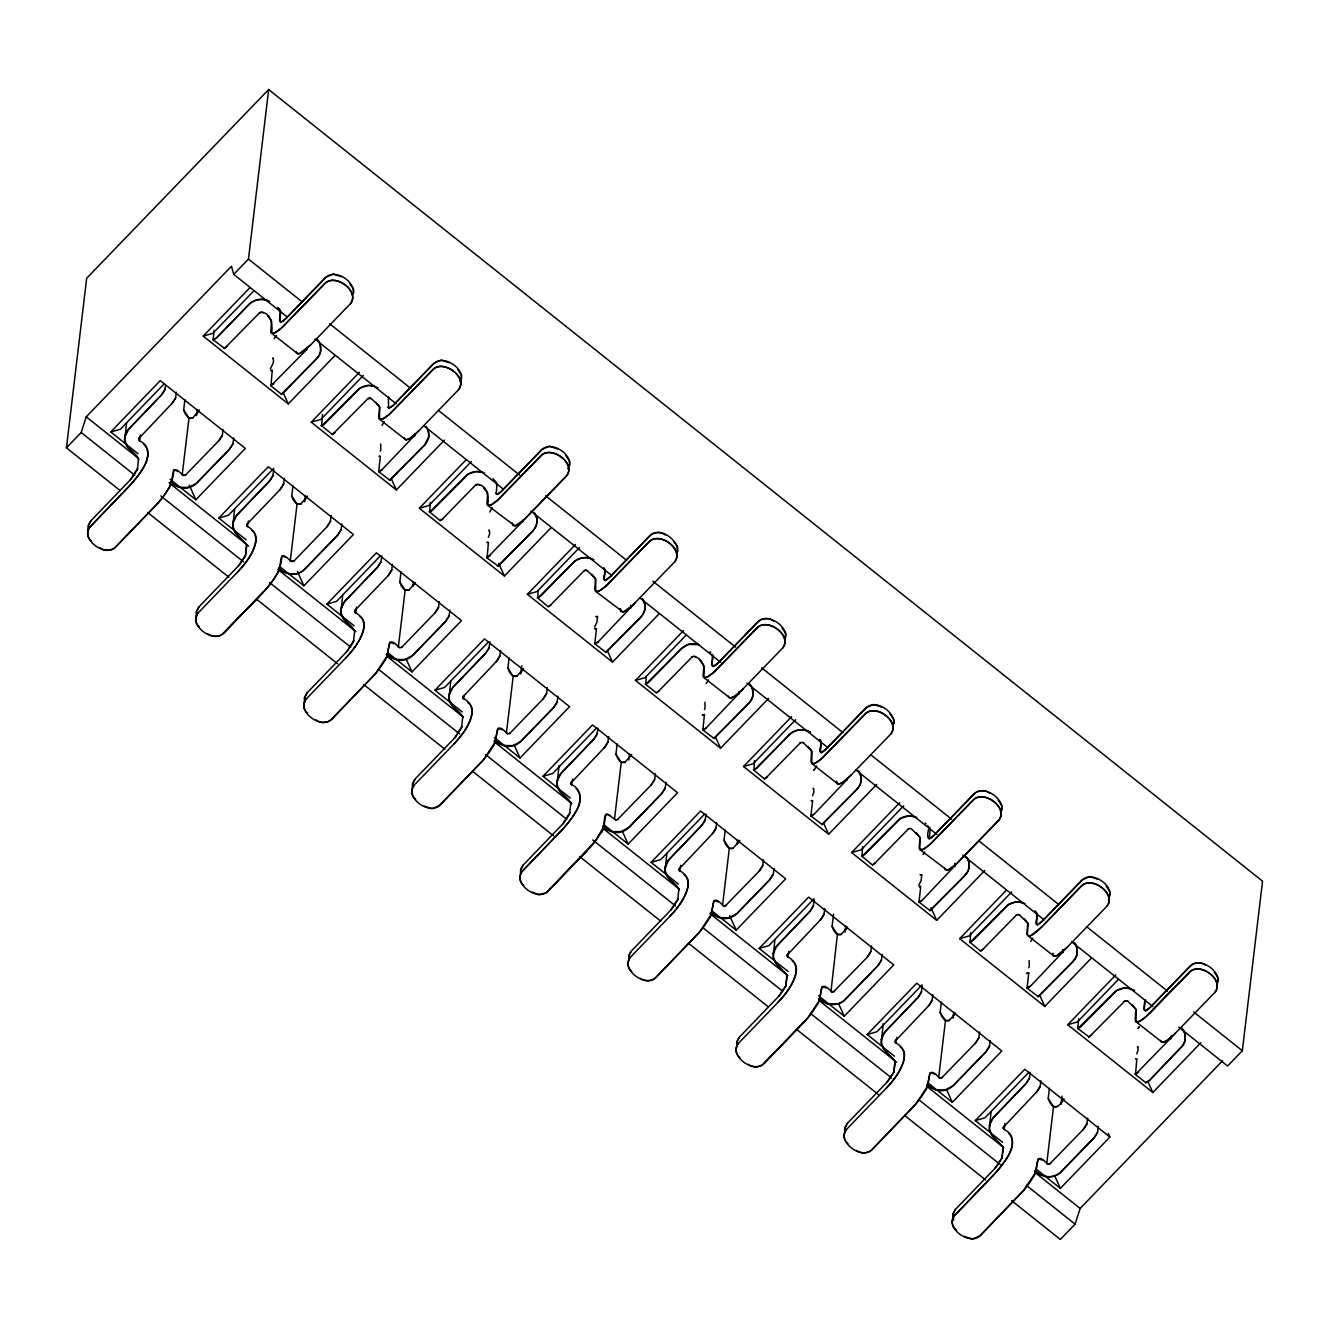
<?xml version="1.0" encoding="UTF-8"?>
<svg xmlns="http://www.w3.org/2000/svg" width="1329" height="1329" viewBox="0 0 1329 1329"><rect width="100%" height="100%" fill="white"/><g stroke="black" fill="none" stroke-linecap="round" stroke-linejoin="round"><path stroke-width="1.5" d="M214.168 330.24L213.155 339.825L224.634 348.348L259.471 312.863C270.535 310.039 273.425 326.054 271.432 333.114L297.729 353.747L299.69 353.431L310.92 344.626L350.407 303.71C360.375 291.682 335.373 272.678 325.04 283.509L282.645 326.984A26.065 6.313 -51.5 0 1 276.947 331.602A22.992 5.565 -51.5 0 1 273.209 333.38L270.767 332.051L271.598 321.253A5.781 2.043 44 0 0 270.983 319.84L267.677 316.053M322.465 414.482L321.618 426.061L358.282 389.38A17.925 16.197 6.8 0 1 364.163 386.191L366.239 385.676A15.151 13.689 6.8 0 1 371.921 385.643L378.117 387.819M430.314 502.395L429.682 512.147L466.346 475.466A17.925 16.197 6.8 0 1 472.227 472.277L474.303 471.762A15.151 13.689 6.8 0 1 480.002 471.729L484.57 473.091M538.162 590.292L537.747 598.216L574.41 561.536A17.925 16.197 6.8 0 1 580.291 558.346L582.368 557.831A15.151 13.689 6.8 0 1 588.066 557.798L592.634 559.177M645.362 683.671L648.336 682.674L682.491 647.622A17.925 16.197 6.8 0 1 688.356 644.432L690.449 643.917A15.151 13.689 6.8 0 1 696.13 643.884L699.004 644.598L688.356 644.432L681.212 648.785L645.728 684.302L646.226 676.378M754.523 760.62L753.892 770.371L790.556 733.691A17.925 16.197 6.8 0 1 796.436 730.501L798.513 729.986A15.151 13.689 6.8 0 1 804.195 729.953L810.391 732.129M862.587 846.706L861.956 856.457L898.62 819.777A17.925 16.197 6.8 0 1 904.501 816.587L910.481 815.84L916.844 817.401M970.652 932.775L970.02 942.527L1006.684 905.846A17.925 16.197 6.8 0 1 1012.565 902.657L1014.642 902.142A15.151 13.689 6.8 0 1 1020.34 902.109L1024.908 903.487M1078.716 1018.861L1077.703 1028.447L1089.182 1036.969L1124.965 1000.887A3.073 2.774 6.8 0 1 1127.524 1001.003M272.262 370.509L270.601 370.442L272.262 370.243L270.983 385.742L306.65 349.593A2.924 2.641 6.8 0 0 306.899 348.58M379.297 456.146L380.327 456.578L378.665 471.645L389.895 480.251L424.981 444.683L389.463 480.267M388.816 398.467L388.384 396.889L388.6 408.352L393.251 405.345L433.819 363.614C443.305 353.614 466.844 369.495 460.415 381.905M487.045 542.398L488.407 542.415L487.128 557.898L523.011 521.018M567.832 468.904C576.371 456.528 551.502 439.417 541.883 449.7L502.229 490.517C491.514 500.867 499.272 487.893 495.783 481.862M594.794 628.683L596.472 628.484L594.794 643.801L606.041 652.406L641.11 616.839L605.609 652.423M704.536 714.819L702.244 715.235L704.47 714.371L702.858 729.887L714.105 738.492L749.191 702.925L713.673 738.492M811.255 800.623L812.6 800.905L810.939 815.956L822.169 824.561L857.255 788.994L821.737 824.578M920.681 886.975L919.004 902.042L930.167 910.664L965.319 875.08L929.802 910.647M1028.746 973.061L1026.437 973.459L1028.746 972.795L1027.068 988.111L1038.298 996.717L1073.383 961.149L1037.883 996.733M1136.81 1059.13L1135.714 1058.731L1136.81 1059.13L1135.531 1074.364L1171.414 1037.484A3.123 2.824 6.8 0 0 1171.364 1036.487M273.375 358.597C271.78 355.823 274.904 361.588 272.777 363.565A5.632 1.362 -51.5 0 1 272.179 365.209L270.368 368.731M380.244 451.279A5.632 1.362 -51.5 0 0 380.842 449.651L380.709 444.036M489.504 530.753C487.926 527.978 491.049 533.743 488.906 535.72A5.632 1.362 -51.5 0 1 488.308 537.365M594.578 626.972L596.389 623.434A5.632 1.362 -51.5 0 0 596.97 621.806L597.568 616.523L596.173 616.473M704.453 709.52A5.632 1.362 -51.5 0 0 705.051 707.875L704.918 702.277M813.713 788.977C812.119 786.22 815.242 791.984 813.115 793.961A5.632 1.362 -51.5 0 1 812.517 795.589M918.771 885.197L920.582 881.675A5.632 1.362 -51.5 0 0 921.18 880.047L921.778 874.764L920.366 874.715M1028.663 967.745A5.632 1.362 -51.5 0 0 1029.244 966.117L1029.111 960.502M1137.906 1047.219C1136.328 1044.444 1139.451 1050.209 1137.325 1052.203A5.632 1.362 -51.5 0 1 1136.727 1053.831M126.504 423.104L124.776 440.314L127.717 447.308L138.532 458.405L137.336 469.752L131.222 478.905L90.821 520.852L88.428 525.37L88.395 529.49M234.585 509.19L232.841 526.4L235.781 533.378L246.596 544.491L245.4 555.821L239.286 564.991L198.885 606.921L196.493 611.44L196.459 615.576M342.649 595.259L340.905 612.47L343.846 619.464L354.677 630.561L353.464 641.907L347.367 651.06L306.949 693.007L304.557 697.526L304.524 701.646M450.714 681.345L448.986 698.556L451.926 705.533L462.741 716.647L461.545 727.976L455.432 737.146L415.013 779.093L412.638 783.595L412.588 787.732M559.027 765.404L557.05 784.625L559.991 791.619L570.806 802.716L569.609 814.062L563.496 823.216L523.078 865.162L520.702 869.681L520.652 873.801M666.859 853.5L665.115 870.711L668.055 877.688L678.87 888.802L677.79 899.833L671.992 908.803L631.159 951.248L628.767 955.75L628.733 959.887M774.923 939.57L773.179 956.78L776.119 963.774L786.951 974.871L785.738 986.218L779.625 995.371L739.223 1037.318L736.831 1041.836L736.798 1045.956M883.237 1023.646L881.243 1042.866L884.2 1049.844L895.015 1060.957L893.802 1072.287L887.706 1081.457L847.287 1123.404L844.912 1127.906L844.862 1132.042M991.052 1111.725L989.324 1128.936L992.265 1135.93L1003.079 1147.027L1002.099 1157.725L995.77 1167.526L955.352 1209.473L952.976 1213.992L953.724 1220.105M247.044 526.201C267.046 536.6 247.809 561.718 237.658 571.952L198.171 612.902C188.004 625.245 213.354 643.768 223.538 633.102L265.983 589.196A26.065 6.313 -51.5 0 0 272.013 581.653A22.992 5.565 -51.5 0 0 276.349 575.058C283.343 568.081 276.681 545.854 290.769 561.27A2.94 2.658 6.8 0 0 293.36 561.336A2.592 2.342 6.8 0 0 294.224 560.772L327.399 526.317L330.34 521.765L331.203 515.536M207.972 633.933C212.607 637.671 219.634 637.123 223.704 633.235L263.192 592.252C272.379 582.218 281.698 570.49 281.648 556.17A5.781 2.043 44 0 1 282.462 555.887L286.017 557.565M439.268 601.622L438.404 607.835L435.463 612.387L401.757 647.256A2.924 2.641 6.8 0 1 398.899 647.339C384.862 631.939 391.341 653.951 384.413 661.128A22.992 5.565 -51.5 0 1 380.094 667.723A26.065 6.313 -51.5 0 1 374.047 675.282L331.602 719.172C321.352 729.854 296.151 711.364 306.235 698.971L345.723 658.021C355.458 648.037 375.243 622.936 355.391 612.735A2.891 2.608 6.8 0 1 355.125 610.194L388.666 575.108L391.606 570.556L392.47 564.343M547.332 687.691L546.468 693.921L543.528 698.473L509.821 733.342A2.924 2.641 6.8 0 1 506.964 733.425C492.943 718.025 499.422 740.037 492.478 747.214A22.992 5.565 -51.5 0 1 488.158 753.809A26.065 6.313 -51.5 0 1 482.111 761.351L439.666 805.258C429.682 815.641 404.049 797.566 414.299 785.057L453.804 744.107C463.954 733.874 483.175 708.756 463.19 698.356A3.073 2.774 6.8 0 1 462.974 696.778L497.345 660.43L499.804 656.227L500.535 650.413M608.599 736.499L607.868 742.313L605.426 746.499L571.055 782.864A3.073 2.774 6.8 0 0 571.254 784.442C583.381 789.659 581.188 803.779 575.025 812.949A22.992 5.565 -51.5 0 1 570.689 819.561A26.065 6.313 -51.5 0 1 564.659 827.103L522.38 871.126C512.147 883.802 537.796 901.643 547.897 891.46L595.591 840.759L603.931 826.14L605.858 814.395L608.599 814.727L614.978 819.495A2.891 2.625 6.8 0 0 616.025 819.777M724.155 905.863A2.924 2.641 6.8 0 1 723.109 905.581C709.088 890.181 715.55 912.192 708.623 919.369A22.992 5.565 -51.5 0 1 704.287 925.964A26.065 6.313 -51.5 0 1 698.257 933.523L655.812 977.413C645.628 988.078 620.278 969.555 630.444 957.212L669.932 916.262C680.083 906.029 699.32 880.911 679.318 870.512M871.542 945.932L870.678 952.145L867.737 956.697L833.615 991.75A3.073 2.774 6.8 0 1 831.888 991.899C817.086 976.45 823.747 997.248 816.687 1005.438A22.992 5.565 -51.5 0 1 812.368 1012.05A26.065 6.313 -51.5 0 1 806.321 1019.592L763.876 1063.482C753.626 1074.181 728.408 1055.675 738.509 1043.282L777.997 1002.332C788.147 992.115 807.384 966.98 787.383 956.598M748.393 1064.247C752.878 1068.184 760.022 1067.453 764.042 1063.615L807.733 1017.948L819.063 1000.837L821.986 986.55L826.356 987.962M940.301 1078.018A2.924 2.641 6.8 0 1 939.238 1077.736C925.217 1062.336 931.679 1084.348 924.751 1091.524A22.992 5.565 -51.5 0 1 920.432 1098.119A26.065 6.313 -51.5 0 1 914.385 1105.678L871.94 1149.568C861.74 1160.25 836.406 1141.727 846.573 1129.368L886.078 1088.418C896.361 1077.902 915.465 1053 895.464 1042.667A3.073 2.774 6.8 0 1 895.248 1041.089L929.619 1004.741L932.078 1000.538L932.808 994.723M120.042 490.501L66.45 447.807L86.667 278.259L268.657 89.541L1262.55 881.193L1242.333 1050.741L1227.597 1066.024L1178.873 1027.217M140.392 434.899L139.661 440.995C151.639 445.879 148.316 460.017 142.751 468.639A22.992 5.565 -51.5 0 1 138.432 475.234A26.065 6.313 -51.5 0 1 132.385 482.792L90.106 526.816C80.006 539.192 105.24 557.698 115.457 547.016L157.918 503.126A26.065 6.313 -51.5 0 0 163.949 495.567A22.992 5.565 -51.5 0 0 168.285 488.972C175.129 481.879 168.883 459.884 182.704 475.184A2.94 2.658 6.8 0 0 185.296 475.25L219.335 440.231L222.259 435.679L223.122 429.466M138.781 459.601C135.624 450.913 121.819 447.375 125.009 436.062A17.925 16.181 6.8 0 1 127.717 430.33L161.889 394.48L164.829 389.929L165.477 385.526M138.814 439.683A2.891 2.608 6.8 0 0 139.263 440.58L138.98 440.132A3.073 2.774 6.8 0 1 138.781 438.553L173.152 402.189L175.611 398.002L176.325 392.188M196.576 414.083L199.4 410.03L192.522 418.203L188.984 418.037A8.157 2.891 44 0 1 186.857 415.877A9.087 3.223 44 0 1 185.113 413.635L183.668 409.897L184.897 399.664M183.668 409.897L188.984 418.037L182.206 474.885L185.213 475.284A2.592 2.342 6.8 0 0 186.16 474.686M196.542 415.711L197.273 409.548M287.297 317.066L233.705 274.372L248.457 259.089L268.657 89.541M233.107 443.404L229.186 449.567L195.413 484.238A17.925 16.197 6.8 0 1 189.532 487.427L178.834 487.245L170.295 482.045L175.594 485.816L181.774 487.976A15.151 13.689 6.8 0 0 187.455 487.942L196.792 483.158L229.585 449.152L232.907 444.152L233.771 437.939M248.457 520.985L247.344 526.666A2.891 2.608 6.8 0 1 247.044 524.108L280.602 489.039L283.526 484.487L284.389 478.257M238.373 565.971L245.516 555.522L246.812 545.089L234.668 531.7L233.057 527.613L233.073 522.131A17.925 16.181 6.8 0 1 235.781 516.4L269.953 480.566L272.894 476.015L273.757 469.785M304.64 500.169L307.481 496.116L300.587 504.272L297.065 504.106A8.157 2.891 44 0 1 294.922 501.963A9.087 3.223 44 0 1 293.194 499.704L291.732 495.966L292.961 485.733M291.732 495.966L297.065 504.106L290.27 560.954L294.224 560.772M304.607 501.781L305.338 495.634M341.188 529.49L337.25 535.653L304.756 569.161C297.58 576.67 285.27 575.158 278.359 568.114L283.658 571.885L289.838 574.062A15.151 13.689 6.8 0 0 295.536 574.028L297.613 573.513A17.925 16.197 6.8 0 0 303.494 570.324L338.031 534.79L340.972 530.238L341.835 524.008M356.521 607.054L355.807 613.151L355.109 612.287M354.926 631.757C351.77 623.085 337.948 619.53 341.138 608.217A17.925 16.181 6.8 0 1 343.846 602.486L378.034 566.636L380.958 562.084L381.822 555.871M415.113 583.049L408.651 590.358L405.129 590.192A8.157 2.891 44 0 1 402.986 588.033A9.104 3.223 44 0 1 401.258 585.79L399.813 582.052L401.026 571.819M399.813 582.052L405.129 590.192L398.351 647.04L399.614 647.588M412.92 585.807L413.419 581.703M449.252 615.56L445.331 621.723L411.558 656.393A17.925 16.197 6.8 0 1 405.677 659.583L394.979 659.4L386.407 654.217L391.723 657.971L397.903 660.148A15.151 13.689 6.8 0 0 403.601 660.098L412.937 655.313L445.713 621.308L449.036 616.307L449.9 610.094M464.353 695.167L463.472 698.821A2.907 2.625 6.8 0 1 463.024 697.908M462.99 717.826C459.834 709.154 446.012 705.599 449.219 694.286A17.925 16.181 6.8 0 1 451.926 688.555L486.098 652.722L489.039 648.17L489.903 641.94M523.194 669.135L516.715 676.428L513.193 676.262A8.157 2.891 44 0 1 511.05 674.119A9.104 3.223 44 0 1 509.323 671.859L507.877 668.122L509.09 657.888M507.877 668.122L513.193 676.262L506.415 733.11L507.678 733.674M520.752 673.936L521.732 665.729M557.316 701.646L553.396 707.809L519.622 742.479A17.925 16.197 6.8 0 1 513.742 745.669L503.043 745.486L494.488 740.27L499.787 744.041L505.984 746.217A15.151 13.689 6.8 0 0 511.665 746.184L521.001 741.399L553.778 707.393L557.1 702.393L557.964 696.163M572.666 779.209L571.536 784.907A2.907 2.625 6.8 0 1 571.088 783.994M571.055 803.912C567.898 795.24 554.077 791.685 557.283 780.372A17.925 16.181 6.8 0 1 559.991 774.641L594.163 738.791L597.103 734.239L597.967 728.026M628.85 758.394L631.674 754.34L624.78 762.514L621.258 762.348A8.157 2.891 44 0 1 619.115 760.188A9.104 3.223 44 0 1 617.387 757.945L615.942 754.207L617.154 743.974M615.942 754.207L621.258 762.348L614.48 819.196L615.759 819.744M628.816 760.022L629.547 753.859M617.487 819.594L651.609 784.542L654.532 779.99L655.396 773.777M602.552 826.356L607.851 830.127L614.048 832.303A15.151 13.689 6.8 0 0 619.729 832.253L629.066 827.469L661.842 793.463L665.181 788.462L666.045 782.249M680.73 865.295L679.601 870.977A2.907 2.625 6.8 0 1 679.119 869.016L713.49 832.585L715.949 828.382L716.663 822.568M679.119 889.981C675.979 881.31 662.158 877.755 665.347 866.442A17.925 16.181 6.8 0 1 668.055 860.71L702.227 824.877L705.167 820.325L706.031 814.096M736.914 844.48L739.738 840.426L732.86 848.583L729.322 848.417A8.157 2.891 44 0 1 727.196 846.274A9.104 3.223 44 0 1 725.451 844.015L724.006 840.277L725.235 830.044M724.006 840.277L729.322 848.417L722.544 905.265L723.823 905.83A3.073 2.774 6.8 0 0 725.551 905.68L759.673 870.628L762.613 866.076L763.477 859.846M737.13 844.048L737.612 839.945M773.461 873.801L769.524 879.964L735.751 914.634A17.925 16.197 6.8 0 1 729.887 917.824L719.188 917.641L710.633 912.442L715.932 916.196L722.112 918.372A15.151 13.689 6.8 0 0 727.81 918.339L737.13 913.555L769.923 879.549L773.245 874.548L774.109 868.319M788.795 951.365L787.682 957.063A2.891 2.625 6.8 0 1 787.183 955.086L821.555 918.655L823.997 914.535L824.744 908.654M778.711 996.368L785.854 985.919L787.15 975.486L775.006 962.096L773.395 958.01L773.412 952.528A17.925 16.181 6.8 0 1 776.119 946.796L810.308 910.946L813.232 906.395L814.096 900.182M847.387 927.36L840.925 934.669L837.403 934.503A8.157 2.891 44 0 1 835.26 932.343A9.104 3.223 44 0 1 833.532 930.101L832.07 926.363L833.549 914.086M832.07 926.363L837.403 934.503L830.957 991.567A2.891 2.625 6.8 0 0 832.17 991.932M844.945 932.177L845.693 926.014M818.681 998.528C825.641 1005.671 838.034 1007 845.194 999.624L878.369 965.17L881.31 960.618L882.174 954.405M896.859 1037.451L895.746 1043.132A2.907 2.625 6.8 0 1 895.297 1042.218M886.775 1082.437L893.919 1071.988L895.214 1061.555L883.071 1048.166L881.459 1044.079L881.492 1038.597A17.925 16.181 6.8 0 1 884.184 1032.866L918.372 997.032L921.313 992.481L922.176 986.251M955.468 1013.446L948.989 1020.738L945.467 1020.572A8.157 2.891 44 0 1 943.324 1018.429A9.104 3.223 44 0 1 941.596 1016.17L940.151 1012.432L941.364 1002.199M940.151 1012.432L945.467 1020.572L938.689 1077.42L939.952 1077.985A3.073 2.774 6.8 0 0 941.696 1077.836L975.802 1042.783L978.742 1038.231L979.606 1032.002M953.026 1018.247L953.757 1012.1M989.59 1045.956L985.669 1052.119L951.896 1086.79A17.925 16.197 6.8 0 1 946.015 1089.979L935.317 1089.797L926.762 1084.597L932.061 1088.351L938.241 1090.528A15.151 13.689 6.8 0 0 943.939 1090.494L953.275 1085.71L986.052 1051.704L989.374 1046.704L990.238 1040.474M1004.94 1123.52L1004.209 1129.617C1016.187 1134.501 1012.848 1148.638 1007.299 1157.26A22.992 5.565 -51.5 0 1 1002.963 1163.872A26.065 6.313 -51.5 0 1 996.933 1171.414L954.637 1215.437C944.454 1227.979 969.987 1246.021 980.005 1235.654L1022.45 1191.748A26.065 6.313 -51.5 0 0 1028.496 1184.205A22.992 5.565 -51.5 0 0 1032.816 1177.594C1039.743 1170.484 1033.297 1148.372 1047.252 1163.822M994.856 1168.523L1001.983 1158.074L1003.279 1147.641L991.152 1134.252L989.524 1130.165L989.557 1124.683A17.925 16.181 6.8 0 1 992.265 1118.952L1026.437 1083.102L1029.377 1078.55L1030.241 1072.337M1003.295 1127.308L1037.7 1090.81L1040.142 1086.624L1040.873 1080.809M1061.123 1102.705L1063.948 1098.651C1061.672 1103.087 1055.608 1111.31 1051.389 1104.499A9.104 3.223 44 0 1 1049.661 1102.256L1048.216 1098.518L1049.428 1088.285M1048.216 1098.518L1053.532 1106.658L1046.754 1163.506L1048.016 1164.054A3.073 2.774 6.8 0 0 1049.76 1163.905L1083.866 1128.853L1086.806 1124.301L1087.67 1118.088M1061.09 1104.333L1062.07 1096.126M1097.654 1132.026L1093.734 1138.189L1061.24 1171.696C1054.063 1179.222 1041.737 1177.71 1034.826 1170.666L1040.125 1174.437L1046.322 1176.614A15.151 13.689 6.8 0 0 1052.003 1176.564L1054.08 1176.049A17.925 16.197 6.8 0 0 1059.961 1172.876L1094.515 1137.325L1097.455 1132.773L1098.302 1126.56M310.92 344.66L308.162 347.318A26.065 6.313 -51.5 0 1 302.48 351.936A22.992 5.565 -51.5 0 1 298.726 353.713L296.965 353.448L296.184 351.736M404.249 437.806L405.029 439.517L406.807 439.783A22.992 5.565 -51.5 0 0 410.545 438.005A26.065 6.313 -51.5 0 0 416.243 433.404L458.472 389.779C468.556 377.403 443.354 358.896 433.104 369.578L390.709 413.07A26.065 6.313 -51.5 0 1 385.028 417.671A22.992 5.565 -51.5 0 1 381.273 419.449L379.496 419.183L378.715 417.472L379.662 407.305A5.781 2.043 44 0 0 379.064 405.91L371.256 398.584L367.983 398.584L332.466 434.5L321.153 425.446M620.377 608.964L621.158 611.672L623.899 611.672L632.056 605.841L674.617 561.951C684.767 549.575 659.45 531.052 649.25 541.734L606.838 585.225A26.065 6.313 -51.5 0 1 601.157 589.827A22.992 5.565 -51.5 0 1 597.402 591.604L595.641 591.339L594.86 589.627L595.409 578.48L587.136 570.59A2.924 2.641 6.8 0 0 586.006 570.307M728.458 696.047L729.239 697.758L731 698.024A22.992 5.565 -51.5 0 0 734.754 696.246A26.065 6.313 -51.5 0 0 740.436 691.628L782.681 648.02C792.848 635.661 767.514 617.138 757.314 627.82L714.919 671.295A26.065 6.313 -51.5 0 1 709.221 675.913A22.992 5.565 -51.5 0 1 705.483 677.69M836.522 781.12L837.303 783.828L839.064 784.093A22.992 5.565 -51.5 0 0 842.819 782.316A26.065 6.313 -51.5 0 0 848.517 777.714L890.746 734.106C900.829 721.713 875.628 703.207 865.378 713.889L822.983 757.38A26.065 6.313 -51.5 0 1 817.285 761.982A22.992 5.565 -51.5 0 1 813.547 763.76L811.77 763.494L810.989 761.783L811.554 750.636L803.264 742.745A2.924 2.641 6.8 0 0 800.357 742.828L765.421 778.495L764.308 778.827L753.427 769.757M1067.386 947.162L1056.173 955.983L1052.933 955.368L1052.684 953.242L1053.432 955.983L1055.209 956.249A22.992 5.565 -51.5 0 0 1058.964 954.471A26.065 6.313 -51.5 0 0 1064.645 949.87L1106.874 906.262C1117.041 893.902 1091.724 875.362 1081.524 886.044L1039.112 929.536A26.065 6.313 -51.5 0 1 1033.43 934.137A22.992 5.565 -51.5 0 1 1029.676 935.915L1027.915 935.649L1027.134 933.938L1027.682 922.791L1019.393 914.9A2.924 2.641 6.8 0 0 1016.486 914.983L981.566 950.65L980.437 950.983L969.555 941.912M1127.474 1000.986L1135.763 1008.877L1135.199 1020.024L1135.979 1021.735L1137.74 1022.001A22.992 5.565 -51.5 0 0 1141.495 1020.223A26.065 6.313 -51.5 0 0 1147.193 1015.605L1189.422 971.997C1199.904 961.914 1224.773 979.556 1214.955 992.331L1172.71 1035.939A26.065 6.313 -51.5 0 1 1167.028 1040.557A22.992 5.565 -51.5 0 1 1163.274 1042.335L1161.496 1042.069L1160.715 1040.358M1175.451 1033.281L1166.629 1040.806L1162.26 1042.368L1135.963 1021.719L1136.145 1009.874L1132.225 1004.674M353.497 293.227L353.547 289.091L349.743 283.559M569.643 465.383L569.676 461.246L565.888 455.714M677.707 551.452C678.322 539.74 659.965 526.267 649.964 535.77L610.293 576.587C599.578 586.953 607.336 573.978 603.848 567.932M893.836 723.607L893.885 719.487L890.081 713.939M1001.916 809.693L1001.95 805.557L998.162 800.025M893.902 723.375C894.5 711.364 875.861 698.738 866.093 707.925L826.439 748.742C815.225 759.507 824.113 745.087 819.661 739.638M678.089 898.587L670.647 910.282M175.677 397.653L171.757 403.817M283.741 483.739L279.821 489.903M391.806 569.809L387.885 575.972M499.887 655.895L495.95 662.058M607.951 741.964L604.03 748.127M665.38 787.715L661.46 793.878L627.687 828.548A17.925 16.197 6.8 0 1 621.806 831.738L611.107 831.555L602.552 826.372M716.015 828.05L712.095 834.213M824.08 914.119L820.159 920.283M881.526 959.87L877.589 966.033L843.832 1000.704A17.925 16.197 6.8 0 1 837.951 1003.893L827.253 1003.711L818.697 998.511M932.144 1000.205L928.223 1006.369M1040.225 1086.275L1036.288 1092.438M462.957 696.928L463.555 695.648M571.021 782.997L571.62 781.718M631.026 606.107A2.907 2.625 6.8 0 0 630.577 605.193L630.86 605.659A3.073 2.774 6.8 0 1 631.059 607.237L597.701 642.339L594.727 643.352M739.157 693.173L705.765 728.425L702.792 729.422M787.167 955.152L787.765 953.873M847.154 778.262A3.123 2.824 6.8 0 1 847.188 779.409L813.83 814.494L810.873 815.508M955.285 865.329L921.911 900.58L918.937 901.577M1063.283 950.418A2.907 2.625 6.8 0 0 1062.851 949.504L1063.134 949.969A3.073 2.774 6.8 0 1 1063.333 951.547L1030.357 986.268L1027.101 988.161M137.767 468.19L130.308 479.902M353.896 640.345L346.437 652.057M461.96 726.431L454.501 738.127M570.041 812.501L562.582 824.213M165.045 389.181L161.656 394.763L128.714 428.935L124.81 437.158M222.475 434.932L218.554 441.095M273.109 475.267L269.721 480.832L236.795 515.021L232.874 523.227M330.539 521.018L326.618 527.181M381.174 561.336L377.785 566.918L344.859 601.09L340.955 609.313M438.62 607.087L434.683 613.25M489.238 647.422L485.866 652.988L452.923 687.176L449.019 695.383M546.684 693.173L542.764 699.336M597.319 733.492L593.93 739.074L560.988 773.245L557.084 781.469M654.748 779.243L650.828 785.406M705.383 819.578L701.994 825.143L669.052 859.331L665.148 867.538M762.813 865.329L758.892 871.492M813.448 905.647L810.059 911.229L777.133 945.401L773.229 953.624M870.877 951.398L866.957 957.561M921.512 991.733L918.123 997.315L885.197 1031.487L881.293 1039.693M978.958 1037.484L975.021 1043.647M1029.576 1077.802L1026.204 1083.384L993.261 1117.556L989.357 1125.779M1087.022 1123.553L1083.102 1129.716M246.845 524.623L247.427 523.493M354.909 610.709L355.491 609.562M414.93 435.081L381.556 470.184L378.599 471.197M631.059 607.237L630.478 608.366M679.119 868.933L679.7 867.804M847.188 779.392L846.623 780.522M895.248 1041.089L895.829 1039.959M1063.333 951.547L1062.751 952.677M1171.397 1037.617L1170.816 1038.763M66.45 447.807L81.185 432.523L86.252 416.808L231.495 266.215L233.705 274.372M1011.618 1200.652L1060.343 1239.459L1075.078 1224.159L1080.145 1208.46L1222.497 1060.841M353.149 294.274C356.355 282.13 335.141 267.91 325.755 277.545L286.1 318.362C278.077 327.333 280.269 317.365 280.087 310.405M677.341 552.515L677.508 546.551L674.019 541.717M1001.551 810.74C1004.724 798.779 983.709 784.21 974.157 794.011L934.503 834.828C920.482 851.424 933.257 807.882 929.154 838.715L934.503 834.828L973.991 793.878C977.994 790.19 985.138 789.193 989.64 793.247M460.648 381.506L461.612 375.177L457.807 369.628M784.858 639.731L785.821 633.401L782.017 627.869M1109.067 897.972L1110.014 891.643L1106.226 886.111M1217.131 984.041L1218.078 977.712L1214.291 972.18M489.786 511.981L490.384 510.868M813.996 770.222L814.594 769.092M1138.189 1028.447L1139.169 1026.736L1138.255 1028.33M784.608 640.146C790.988 627.886 767.73 611.689 758.028 621.856L718.374 662.673C710.417 671.61 712.427 661.742 712.361 654.715M892.689 726.215L893.487 724.67M1108.818 898.371C1115.247 885.961 1091.724 870.08 1082.221 880.08L1042.567 920.897C1031.852 931.264 1039.61 918.289 1036.122 912.242M1216.882 984.457C1223.245 972.197 1200.004 956 1190.302 966.166L1150.632 1006.983C1143.206 1014.725 1143.339 1009.459 1145.033 999.823M814.046 770.089L816.637 765.969M382.004 425.363L384.363 421.658M706.197 683.588L708.556 679.9M415.213 582.899L412.704 586.239M523.277 668.985L520.785 672.324M847.47 927.21L844.978 930.549M955.551 1013.296L953.043 1016.635M1030.606 941.48L1032.766 938.124M274.256 338.712L276.299 335.589M490.766 510.27L492.428 507.744M923.04 854.58L924.702 852.055M139.362 437.407L138.93 438.038A2.891 2.608 6.8 0 0 138.748 439.035M306.268 350.142L306.849 348.995A3.073 2.774 6.8 0 0 306.65 347.417M522.413 522.297L522.995 521.151A3.123 2.824 6.8 0 0 522.945 520.021M954.687 866.608L955.269 865.461A3.073 2.774 6.8 0 0 955.053 863.883L954.77 863.418A2.891 2.625 6.8 0 1 955.219 864.332M1003.893 1126.028L1003.312 1127.175A3.073 2.774 6.8 0 0 1003.528 1128.753L1003.81 1129.218A2.907 2.625 6.8 0 1 1003.362 1128.304M414.349 436.211L414.731 435.679A2.924 2.641 6.8 0 0 414.881 434.002M738.542 694.452L739.123 693.306A3.073 2.774 6.8 0 0 738.924 691.728A2.907 2.625 6.8 0 1 739.09 692.176M415.18 779.209L412.571 783.844L412.522 787.466M1106.874 906.262C1116.593 893.885 1092.039 875.695 1081.357 885.928L1041.87 926.828L1031.171 935.417L1029.227 935.981L1027.234 934.603L1028.065 923.788L1024.144 918.605M237.658 571.919L240.449 568.862A26.065 6.313 -51.5 0 0 246.496 561.32A22.992 5.565 -51.5 0 0 250.816 554.725C254.221 547.781 260.168 536.202 251.978 530.454M345.739 657.988L348.514 654.948A26.065 6.313 -51.5 0 0 354.561 647.406A22.992 5.565 -51.5 0 0 358.88 640.794C362.285 633.867 368.233 622.288 360.059 616.54M453.804 744.074L456.595 741.017A26.065 6.313 -51.5 0 0 462.625 733.475A22.992 5.565 -51.5 0 0 466.961 726.88C470.366 719.953 476.297 708.357 468.124 702.609M532.248 892.091L538.793 894.782L546.352 892.556L590.192 847.437A26.065 6.313 -51.5 0 0 596.223 839.895A22.992 5.565 -51.5 0 0 600.542 833.283C606.904 829.927 600.924 808.281 610.227 815.807M669.932 916.229L672.723 913.189A26.065 6.313 -51.5 0 0 678.77 905.63A22.992 5.565 -51.5 0 0 683.089 899.035C686.495 892.108 692.442 880.512 684.252 874.764M778.013 1002.299L780.787 999.258A26.065 6.313 -51.5 0 0 786.834 991.716A22.992 5.565 -51.5 0 0 791.154 985.105C794.559 978.177 800.507 966.598 792.333 960.85M886.078 1088.385L888.868 1085.344A26.065 6.313 -51.5 0 0 894.899 1077.786A22.992 5.565 -51.5 0 0 899.218 1071.191C902.756 1064.263 908.521 1052.684 900.397 1046.936M138.033 453.721L110.739 431.975L160.244 380.642L245.35 448.421L195.845 499.754L170.145 479.287M334.974 355.491L288.293 403.883L203.204 336.104L249.869 287.712M164.248 383.732L120.391 429.201L110.739 431.975M253.872 290.802L212.856 333.33L203.204 336.104M246.114 539.79L218.82 518.061L268.325 466.728L353.414 534.507L303.909 585.823L279.821 566.652M444.451 440.098L396.358 489.969L311.268 422.19L359.362 372.319M273.724 468.356L228.455 515.287L218.82 518.061M363.349 375.409L320.92 419.416L311.268 422.19M354.178 625.876L326.884 604.13L376.389 552.798L461.479 620.577L411.973 671.909L387.885 652.722M551.103 527.646L504.422 576.038L419.333 508.259L466.014 459.867M380.376 555.887L336.536 601.356L326.884 604.13M471.413 461.495L428.985 505.485L419.333 508.259M429.217 511.515L440.098 520.586L441.228 520.27L475.616 485.019C486.68 482.194 489.554 498.209 487.577 505.269L514.871 525.869A22.992 5.565 -51.5 0 0 518.609 524.091A26.065 6.313 -51.5 0 0 524.307 519.473L566.536 475.865C576.703 463.505 551.385 444.982 541.185 455.664L498.774 499.139A26.065 6.313 -51.5 0 1 493.092 503.757A22.992 5.565 -51.5 0 1 489.338 505.535L486.896 504.206L487.726 493.408A5.781 2.043 44 0 0 487.128 491.996L483.806 488.208M462.243 711.945L434.948 690.216L484.454 638.884L569.543 706.663L520.038 757.995L494.355 737.529M659.167 613.716L612.503 662.124L527.397 594.345L575.49 544.475M488.441 641.973L444.6 687.442L434.948 690.216M579.477 547.565L537.049 591.571L527.397 594.345M537.298 597.601L548.163 606.672L549.292 606.34L584.212 570.673A2.924 2.641 6.8 0 1 585.292 570.324M570.307 798.031L543.013 776.286L592.518 724.953L677.607 792.732L628.119 844.065L604.03 824.877M768.66 698.323L720.567 748.194L635.478 680.415L683.555 630.561M596.505 728.043L552.665 773.511L543.013 776.286M686.146 635.112L645.113 677.64L635.478 680.415M645.462 684.186L656.227 692.741L657.357 692.426L692.293 656.759A2.924 2.641 6.8 0 1 694.353 656.426C704.337 659.483 704.868 669.235 703.706 677.425L729.986 698.057L734.356 696.496L743.193 688.937M678.371 884.101L651.094 862.371L700.582 811.039L785.688 878.818L736.183 930.15L712.095 910.963M876.725 784.409L828.631 834.28L743.542 766.501L791.635 716.63M704.586 814.129L660.729 859.597L651.094 862.371M795.622 719.72L753.194 763.726L743.542 766.501M788.047 971.466L759.158 948.441L808.663 897.108L893.752 964.887L844.247 1016.22L818.564 995.753M984.789 870.495L936.696 920.349L851.607 852.57L899.7 802.716M814.062 898.736L768.81 945.667L759.158 948.441M903.687 805.806L861.258 849.796L851.607 852.57M861.491 855.826L872.372 864.897L873.502 864.581L908.421 828.914A2.924 2.641 6.8 0 1 911.279 828.831L919.801 837.104L919.834 849.58L947.145 870.179A22.992 5.565 -51.5 0 0 950.883 868.402A26.065 6.313 -51.5 0 0 956.581 863.784L998.81 820.176C1008.977 807.816 983.659 789.293 973.443 799.975L931.048 843.45A26.065 6.313 -51.5 0 1 925.366 848.068A22.992 5.565 -51.5 0 1 921.612 849.846L919.17 848.517L920 837.719L916.08 832.519M894.517 1056.256L867.222 1034.527L916.728 983.194L1001.817 1050.973L952.312 1102.306L928.223 1083.118M1091.441 958.026L1044.777 1006.435L959.671 938.656L1006.352 890.247M922.127 984.822L876.874 1031.753L867.222 1034.527M1011.751 891.875L969.323 935.882L959.671 938.656M1002.581 1142.342L975.287 1120.596L1024.792 1069.264L1109.881 1137.043L1060.376 1188.375L1036.304 1169.188M1200.934 1042.65L1152.841 1092.504L1067.752 1024.725L1115.828 974.871M1028.779 1072.353L984.939 1117.822L975.287 1120.596M1118.403 979.423L1077.387 1021.951L1067.752 1024.725M223.538 633.102L263.192 592.252M547.731 891.327L587.401 850.51M763.876 1063.482L803.53 1022.632M1135.963 1021.719L1139.252 1021.503L1145.831 1016.835L1189.588 972.13C1200.369 961.399 1224.74 980.021 1214.955 992.331M1149.934 1012.947L1189.588 972.13M227.076 346.454L223.97 348.431M335.141 432.523L332.034 434.517M443.221 518.609L440.098 520.586M551.286 604.678L548.163 606.672M635.129 602.851L632.371 605.559A26.065 6.313 -51.5 0 1 626.69 610.161A22.992 5.565 -51.5 0 1 622.936 611.938L595.608 591.322L595.807 579.477L591.887 574.294M659.35 690.764L656.227 692.741M767.414 776.834L764.308 778.827M875.479 862.92L872.372 864.897M983.56 948.989L980.437 950.983M1091.624 1035.075L1088.501 1037.052M418.984 430.696L410.146 438.271L405.794 439.816L379.479 419.167L379.662 407.322L375.742 402.139M851.258 775.006L842.42 782.582L838.067 784.127L811.753 763.477L811.936 751.633L808.015 746.449M273.874 383.732L270.518 385.111M381.955 469.801L378.699 471.695M490.019 555.887L486.663 557.266M598.083 641.957L594.827 643.851M706.148 728.043L702.891 729.937M814.212 814.112L810.956 816.006M922.293 900.198L919.037 902.092M1030.357 986.268L1027.001 987.663M1138.421 1072.353L1135.066 1073.732M270.618 385.609L281.399 394.181L282.529 393.866L317.913 357.219A17.925 16.181 6.8 0 0 320.621 351.487L320.189 344.427L317.016 339.144M726.498 905.082L725.95 905.498A2.924 2.641 6.8 0 1 724.886 905.846M834.562 991.152L834.031 991.567A2.924 2.641 6.8 0 1 832.951 991.916M942.626 1077.238L942.095 1077.653A2.924 2.641 6.8 0 1 941.015 1078.002M1050.707 1163.307L1050.159 1163.722A2.924 2.641 6.8 0 1 1049.096 1164.071M192.938 417.854L188.984 418.037M301.002 503.94L297.247 504.256M409.066 590.01L405.129 590.192M402.288 646.841L401.358 647.439M583.68 571.088L584.627 570.49A3.073 2.774 6.8 0 1 586.355 570.34L587.634 570.905M517.131 676.096L513.193 676.262M510.353 732.927L509.422 733.525M691.744 657.174L692.691 656.576M625.211 762.165L621.258 762.348M618.434 818.996L618.002 819.345A2.924 2.641 6.8 0 1 615.825 819.744M799.809 743.243L800.756 742.645M733.276 848.251L729.322 848.417M907.89 829.329L908.82 828.731M841.34 934.32L837.403 934.503M1015.954 915.399L1016.901 914.801M949.404 1020.406L945.467 1020.572M1124.018 1001.485L1124.45 1001.136A2.924 2.641 6.8 0 1 1125.63 1000.72M1057.469 1106.476L1053.532 1106.658M594.811 628.667L596.472 628.733M379.23 456.179L380.327 456.578M487.294 542.265L488.407 542.664M811.504 800.49L812.6 800.905M595.99 616.523L597.568 616.822M920.183 874.748L921.778 875.063M705.483 677.69L703.041 676.361L703.872 665.563L699.951 660.363M281.399 394.181L316.817 358.531C321.601 353.697 322.266 345.606 317.913 340.241M497.544 566.337L533.045 530.769L498.358 566.187L486.763 557.765M1182.461 1028.862C1186.814 1034.228 1186.149 1042.318 1181.348 1047.152L1149.053 1080.826L1145.764 1082.67L1149.053 1080.826L1182.461 1045.84A17.925 16.181 6.8 0 0 1185.169 1040.109L1184.737 1033.048L1181.564 1027.766M213.089 339.36L216.062 338.363L250.217 303.311A17.925 16.197 6.8 0 1 256.098 300.121L258.175 299.606A15.151 13.689 6.8 0 1 263.856 299.573L268.441 300.935M1077.836 1028.563L1114.765 991.932A17.925 16.197 6.8 0 1 1120.629 988.743L1122.706 988.228A15.151 13.689 6.8 0 1 1128.404 988.195L1131.278 988.909L1124.417 988.012L1116.759 990.504L1080.244 1027.317L1077.636 1027.981M374.861 386.374L367.934 385.46L360.292 387.952L324.509 424.051L321.253 425.944M482.925 472.459L475.998 471.546L468.356 474.038L432.191 510.519L429.317 512.03M915.199 816.77L908.272 815.856L900.63 818.348L864.847 854.447L861.591 856.341M1023.264 902.84L1016.353 901.926L1008.694 904.434L972.911 940.517L969.655 942.411M271.415 333.097L274.704 332.881L281.283 328.213L324.874 283.376C335.44 273.209 360.342 291.167 350.407 303.71M379.479 419.167L382.769 418.951L389.347 414.299L432.938 369.445C443.57 359.195 468.29 377.469 458.472 389.779M487.544 505.253L490.833 505.037L497.411 500.368L541.019 455.531C551.685 445.298 576.254 463.489 566.536 475.865L523.991 519.772L515.818 525.586L513.094 525.603L512.313 522.895M595.608 591.322L598.897 591.106L605.492 586.454L649.084 541.617C659.782 531.367 684.335 549.558 674.617 561.951M703.689 677.408L706.978 677.192L713.557 672.524L757.148 627.687C767.83 617.453 792.4 635.644 782.681 648.02M811.753 763.477L815.042 763.261L821.621 758.61L865.212 713.773C875.877 703.49 900.564 721.763 890.746 734.106M919.818 849.563L923.107 849.347L929.685 844.679L973.293 799.842C983.958 789.609 1008.528 807.799 998.81 820.176L956.265 864.083L948.092 869.897L945.368 869.914L944.587 868.202M802.483 742.496L803.763 743.061M1018.629 914.651L1019.891 915.216M1126.693 1000.737L1127.972 1001.285M269.754 301.583C263.059 297.713 254.238 299.291 248.839 304.391L216.444 337.981L213.188 339.875M593.963 559.808C587.252 555.954 578.447 557.532 573.048 562.616L540.654 596.206L537.398 598.1M810.092 731.963C803.397 728.109 794.576 729.687 789.177 734.771L756.782 768.361L753.526 770.255M1132.972 989.557L1134.584 990.354M341.304 276.714L333.23 274.056L325.588 277.412L286.1 318.362L280.735 322.249C276.947 320.007 283.426 312.465 279.19 309.092M449.385 362.784L441.294 360.126L433.653 363.481L392.57 405.976L388.816 408.335L387.786 407.073M557.449 448.87L549.359 446.212L541.734 449.567L500.634 492.062L496.88 494.405L495.85 493.142M881.642 707.094L873.568 704.436L865.927 707.792L826.439 748.742L821.089 752.646C817.269 750.387 823.797 742.845 819.544 739.472M1097.787 879.25L1089.697 876.592L1082.072 879.948L1042.567 920.897L1037.218 924.801C1033.447 922.808 1039.511 915.914 1036.288 912.508M424.117 806.088L432.191 808.746L439.833 805.391L483.523 759.723L494.853 742.612L497.794 728.325L502.163 729.721M640.246 978.244C644.881 981.981 651.908 981.433 655.961 977.546L699.669 931.878L710.998 914.767L713.922 900.481L718.291 901.876M964.455 1236.468L972.529 1239.126L980.171 1235.771L1023.862 1190.103L1035.191 1172.992L1038.132 1158.705L1042.501 1160.117M665.447 535.022C660.928 530.952 653.785 531.949 649.798 535.637L610.293 576.587L604.944 580.491C601.173 578.497 607.237 571.603 604.014 568.197M773.511 621.092C768.993 617.038 761.866 618.035 757.862 621.723L718.374 662.673L713.008 666.56C709.237 664.583 715.301 657.672 712.095 654.267M1205.785 965.402C1201.266 961.349 1194.14 962.346 1190.136 966.033L1150.632 1006.983L1145.282 1010.871L1144.269 1009.608L1145.166 1000.156M263.424 312.664L262.926 312.365A2.891 2.608 6.8 0 0 261.879 312.082A3.107 2.808 6.8 0 0 261.082 312.099A2.94 2.658 6.8 0 0 260.334 312.298A2.592 2.342 6.8 0 0 259.471 312.863M479.553 484.819L479.055 484.52A2.94 2.658 6.8 0 0 477.942 484.238A3.107 2.808 6.8 0 0 477.227 484.254A2.94 2.658 6.8 0 0 476.48 484.454A2.592 2.342 6.8 0 0 475.616 485.019M695.698 656.975L695.2 656.676A2.891 2.625 6.8 0 0 694.153 656.393M99.974 547.781C104.476 551.718 111.619 550.987 115.623 547.149L155.128 506.166C164.314 496.149 173.634 484.404 173.584 470.084A5.781 2.043 44 0 1 174.398 469.801L177.953 471.496M316.119 719.936C320.621 723.873 327.748 723.142 331.768 719.305L375.459 673.637L386.789 656.526L389.713 642.239L394.098 643.651M856.457 1150.333C860.959 1154.27 868.086 1153.522 872.106 1149.701L915.797 1104.034L927.127 1086.923L930.067 1072.636L934.437 1074.031M1027.882 935.633L1052.933 955.368M198.171 612.902C194.715 616.673 194.549 623.849 199.533 627.089M306.235 698.971C302.713 702.742 302.63 709.935 307.614 713.158M414.299 785.057C410.86 788.828 410.694 796.005 415.678 799.244M630.444 957.212C626.989 960.983 626.823 968.16 631.807 971.399M738.509 1043.282C734.987 1047.053 734.904 1054.246 739.871 1057.469M846.573 1129.368C843.118 1133.139 842.951 1140.315 847.952 1143.555M1135.165 1074.247L1145.947 1082.803M90.821 520.852L88.362 525.603L88.312 529.224M198.885 606.921L196.426 611.689L196.692 616.357M306.949 693.007L304.507 697.758L304.773 702.426M523.078 865.162L520.636 869.914L520.586 873.535M631.159 951.248L628.7 956L628.966 960.668M739.223 1037.318L736.764 1042.069L737.047 1046.737M847.287 1123.404L844.845 1128.155L844.795 1131.776M955.352 1209.473L952.91 1214.224L953.175 1218.892M248.457 259.089L302.048 301.783M329.642 323.761L410.844 388.45M438.454 410.428L519.656 475.117M545.638 495.8L626.839 560.489M652.821 581.172L735.651 647.157M761.633 667.839L842.835 732.528M870.445 754.507L951.63 819.196M979.24 841.174L1058.814 904.567M1086.424 926.562L1167.626 991.235M1193.608 1011.934L1242.333 1050.741M314.907 339.045L396.108 403.734M423.718 425.712L503.292 489.105M530.902 511.1L612.104 575.773M639.698 597.751L720.899 662.44M746.881 683.139L828.083 747.812M855.693 769.807L936.895 834.479M962.877 855.178L1044.079 919.851M1071.689 941.846L1152.891 1006.518M86.252 416.808L138.216 458.206M169.082 482.776L248.656 546.153M277.894 569.443L355.84 631.541M386.689 656.111L463.024 716.912M493.873 741.482L571.835 803.58M602.685 828.15L679.019 888.951M709.869 913.521L787.815 975.619M818.681 1000.189L896.626 1062.286M927.492 1086.856L1003.81 1147.658M1034.676 1172.228L1080.145 1208.46M81.185 432.523L134.777 475.201M160.776 495.9L243.589 561.868M269.571 582.567L350.773 647.24M378.383 669.235L459.585 733.907M485.567 754.606L566.769 819.295M592.751 839.978L675.581 905.963M703.174 927.941L782.764 991.334M810.358 1013.313L891.56 1078.002M919.17 1099.98L1000.372 1164.669M1026.353 1185.352L1075.078 1224.159M147.652 512.479L228.854 577.168M256.464 599.146L337.649 663.836M363.648 684.518L444.833 749.207M472.443 771.185L553.645 835.875M579.627 856.557L660.829 921.246M688.439 943.225L768.012 1006.618M797.25 1029.892L878.452 1094.581M904.434 1115.28L985.636 1179.953M925.183 823.083L926.064 823.847M492.909 478.772L493.79 479.536M1008.462 1133.006C1020.655 1145.565 1002.199 1164.619 994.142 1174.454L954.637 1215.437C951.132 1219.208 951.049 1226.401 956.016 1229.624M576.188 788.695C588.382 801.237 569.925 820.309 561.868 830.143L522.38 871.126C518.908 874.914 518.759 882.091 523.742 885.313M143.914 444.384C156.108 456.927 137.651 475.998 129.594 485.833L90.106 526.816C86.584 530.587 86.501 537.78 91.468 541.003M709.919 651.692L710.733 652.539M277.645 307.381L278.475 308.228M1034.942 910.764L1035.673 911.628M494.604 480.384L495.335 481.248M749.29 683.455L752.463 688.738L752.895 695.798A17.925 16.181 6.8 0 1 750.187 701.529L749.074 702.842C753.875 698.007 754.54 689.917 750.187 684.551M278.974 308.81L279.638 309.707M927.609 825.558L928.223 826.422M1074.58 943.025L1077.121 948.557L1077.105 954.039A17.925 16.181 6.8 0 1 1074.397 959.771L1073.284 961.066C1078.085 956.232 1078.733 948.142 1074.397 942.793M858.434 770.87L860.993 776.402L860.959 781.884A17.925 16.181 6.8 0 1 858.252 787.615L857.155 788.911C861.94 784.077 862.604 775.986 858.252 770.637M642.306 598.714L644.847 604.246L644.831 609.729A17.925 16.181 6.8 0 1 642.123 615.46L641.01 616.756C645.811 611.921 646.459 603.831 642.123 598.482M534.225 512.645L536.783 518.16L536.75 523.643A17.925 16.181 6.8 0 1 534.059 529.374L532.946 530.686C537.747 525.852 538.395 517.762 534.042 512.396M426.16 426.559L428.719 432.091L428.686 437.573A17.925 16.181 6.8 0 1 425.978 443.305L424.881 444.6L428.885 436.477L428.021 429.865M495.95 482.111L496.88 484.553M966.316 856.707C970.668 862.072 970.02 870.163 965.219 874.997L966.316 873.685A17.925 16.181 6.8 0 0 969.024 867.953L969.057 862.471L967.446 858.384M1147.924 1081.623L1152.841 1092.504M1108.253 1133.421L1109.881 1137.043M1039.859 995.537L1044.777 1006.435M1054.645 1175.683L1060.376 1188.375M930.964 907.657L936.696 920.349M946.58 1089.597L952.312 1102.306M823.714 823.382L828.631 834.28M838.516 1003.528L844.247 1016.22M715.65 737.313L720.567 748.194M729.621 915.631L736.183 930.15M607.586 651.227L612.503 662.124M622.371 831.373L628.119 844.065M498.691 563.346L504.422 576.038M514.306 745.287L520.038 757.995M391.44 479.071L396.358 489.969M406.242 659.201L411.973 671.909M283.376 393.002L288.293 403.883M297.347 571.32L303.909 585.823M189.283 485.235L195.845 499.754M620.41 608.931L620.66 611.058M1048.365 1164.088A2.924 2.641 6.8 0 1 1047.302 1163.805M1171.165 1035.972A2.907 2.625 6.8 0 1 1171.397 1037.55M367.535 398.933A2.592 2.342 6.8 0 1 368.415 398.368A2.94 2.658 6.8 0 1 369.146 398.168A3.107 2.808 6.8 0 1 369.944 398.152M369.877 398.152A2.94 2.658 6.8 0 1 370.941 398.434M919.319 886.709L920.432 886.393L919.319 886.709"/></g></svg>
